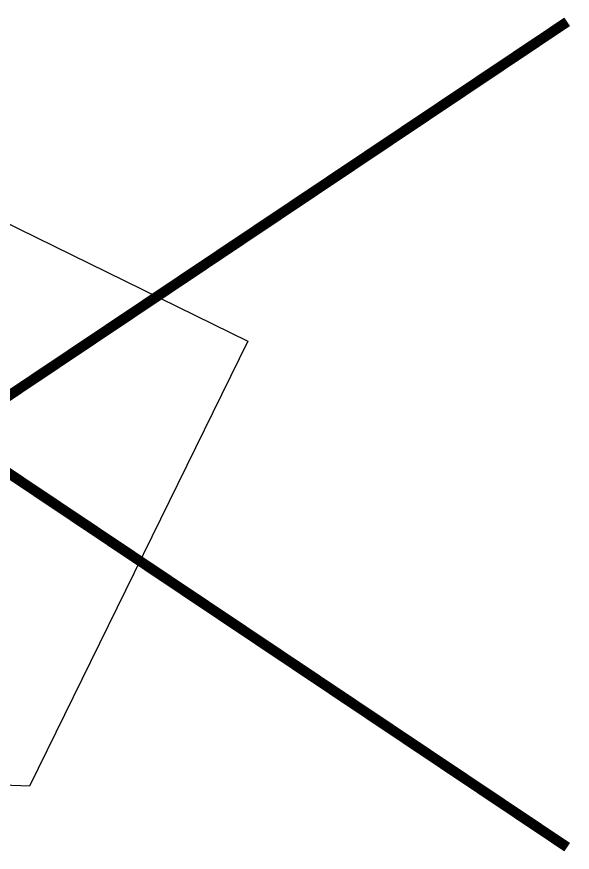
# Model space of a CAD drawing. Extents: x -4 to 1079, y -4 to 725.
# Drawn here: x 595 to 1079, y -4 to 725 of the extents above; entities that cross this region are included whole.
import ezdxf

# ---------------------------------------------------------------- set-up
doc = ezdxf.new("R2010")
doc.units = 0
doc.linetypes.add('14', pattern=[89.224617, 44.612309, -44.612309])
doc.layers.get('0').update_dxf_attribs({"linetype": 'CONTINUOUS'})
doc.layers.add('PL', color=7, linetype='CONTINUOUS')

msp = doc.modelspace()

# ---------------------------------------------------------------- linework, layer by layer
at = {"color": 7, "linetype": '14', "const_width": 8.92}
for points in [[(0, 720.05), (1074.87, 0)], [(0, 0), (1074.87, 720.05)], [(0, 720.05), (1074.87, 0)], [(0, 0), (1074.87, 720.05)]]:
    msp.add_lwpolyline(points, dxfattribs=at)
at = {"layer": 'PL', "color": 7}
msp.add_lwpolyline([(796.48, 441.42), (605.99, 53.21), (384.29, 61.56), (383.34, 1.88), (283.87, 3.05), (65.1, 80.03), (349.94, 660.53), (796.48, 441.42)], dxfattribs=at)

doc.saveas('drawing.dxf')
